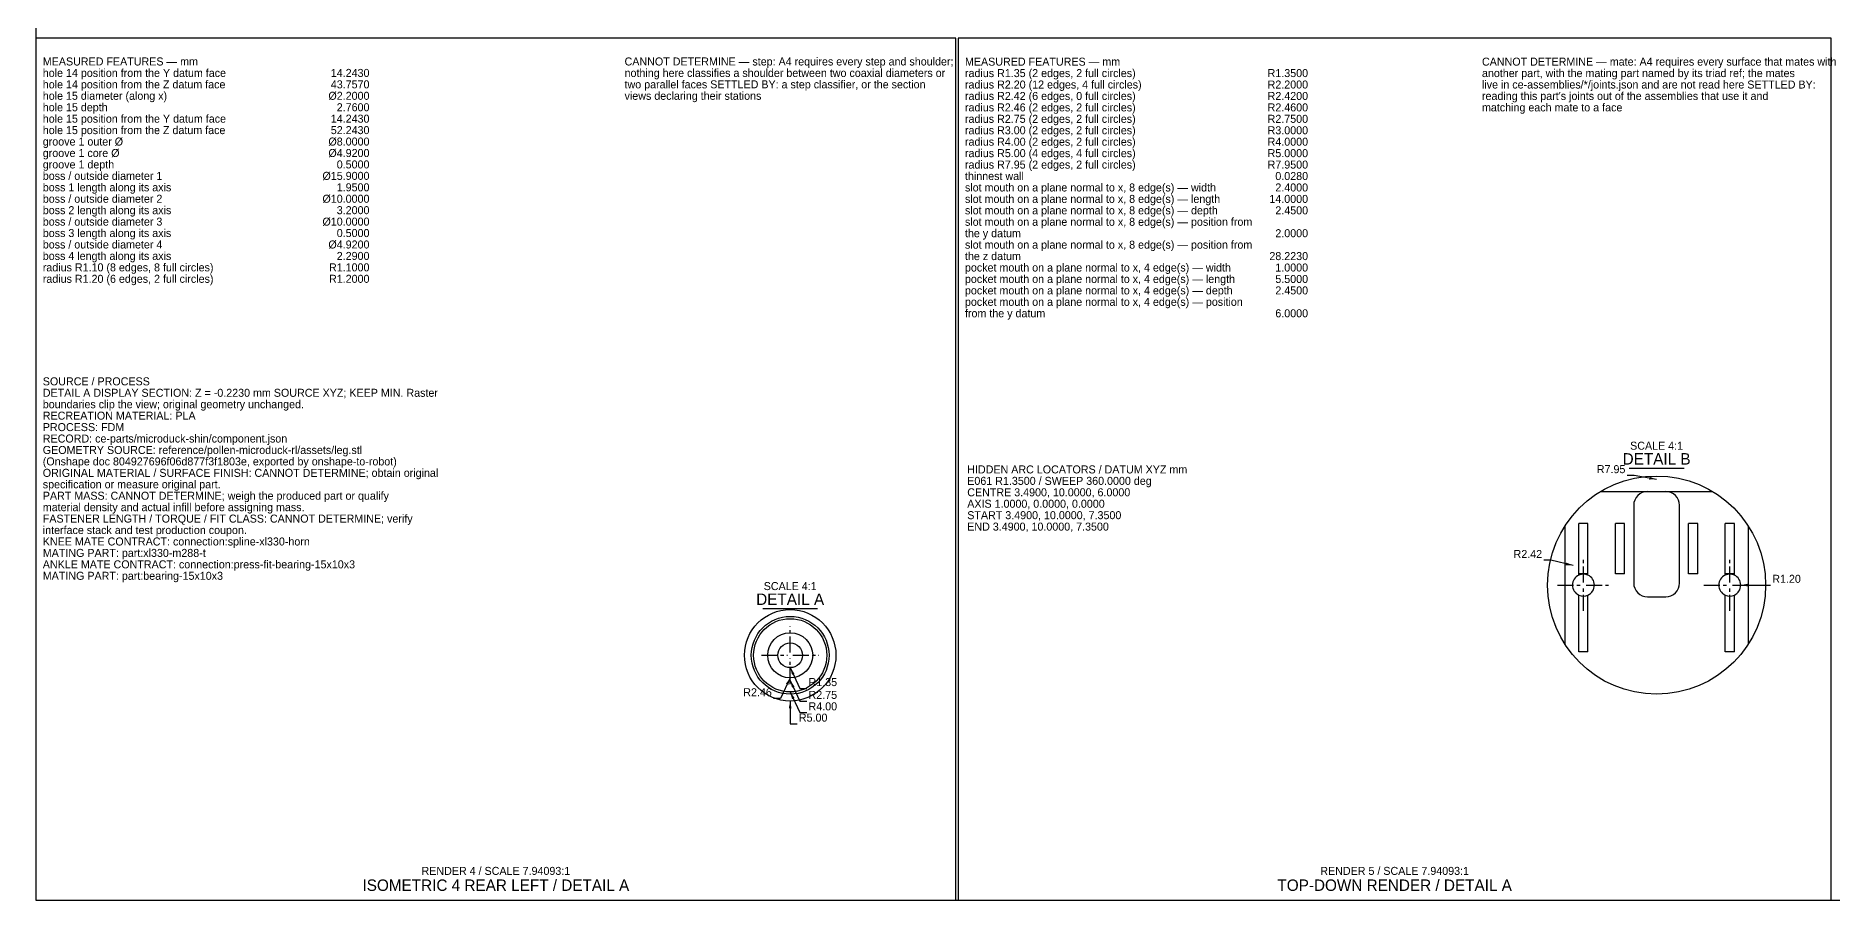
# Model space of a CAD drawing. Header units: millimetres. Extents: x 10 to 1189, y 10 to 831.
# Drawn here: x 10 to 796, y 10 to 388 of the extents above; entities that cross this region are included whole.
import ezdxf
from ezdxf.enums import TextEntityAlignment as Align

# ---------------------------------------------------------------- set-up
doc = ezdxf.new("R2010")
doc.units = ezdxf.units.MM
doc.linetypes.add('CENTER', pattern=[11.2, 7, -1.4, 1.4, -1.4])
for name, color, linetype in [('CENTER', 4, 'CENTER'), ('DIM', 3, 'CONTINUOUS'), ('FRAME', 7, 'CONTINUOUS'), ('SECTION', 7, 'CONTINUOUS'), ('TEXT', 3, 'CONTINUOUS'), ('TITLE', 7, 'CONTINUOUS'), ('VISIBLE', 7, 'CONTINUOUS')]:
    doc.layers.add(name, color=color, linetype=linetype)

msp = doc.modelspace()

# ---------------------------------------------------------------- linework, layer by layer
at = {"layer": 'CENTER'}
for p, q in [((686.782731, 148.88), (686.782731, 158.96)), ((750.782731, 148.88), (750.782731, 158.96)), ((675.502731, 147.68), (685.582731, 147.68)), ((686.782731, 136.4), (686.782731, 146.48)), ((687.982731, 147.68), (698.062731, 147.68)), ((739.502731, 147.68), (749.582731, 147.68)), ((750.782731, 136.4), (750.782731, 146.48)), ((751.982731, 147.68), (762.062731, 147.68)), ((339.869931, 118.2), (339.869931, 129.6)), ((327.269931, 117), (338.669931, 117)), ((339.869931, 104.4), (339.869931, 115.8)), ((341.069931, 117), (352.469931, 117))]:
    msp.add_line(p, q, dxfattribs=at)
at = {"layer": 'DIM'}
for p, q in [((708.934654, 195.616482), (705.934654, 195.616482)), ((718.782731, 193.88), (708.934654, 195.616482)), ((672.521649, 158.518538), (669.521649, 158.518538)), ((682.257994, 156.237404), (672.521649, 158.518538)), ((755.582731, 147.68), (765.582731, 147.68)), ((765.582731, 147.68), (768.582731, 147.68)), ((339.869931, 111.6), (344.096114, 102.536922)), ((339.869931, 107.16), (335.643749, 98.096922)), ((339.869931, 106), (344.096114, 96.936922)), ((344.096114, 102.536922), (347.096114, 102.536922)), ((335.643749, 98.096922), (332.643749, 98.096922)), ((339.869931, 101), (344.096114, 91.936922)), ((339.869931, 97), (339.869931, 87)), ((344.096114, 96.936922), (347.096114, 96.936922)), ((339.869931, 87), (342.869931, 87)), ((344.096114, 91.936922), (347.096114, 91.936922))]:
    msp.add_line(p, q, dxfattribs=at)
for points in [[(718.782731, 193.88), (715.736925, 195.034437), (715.525768, 193.836911)], [(682.257994, 156.237404), (679.281057, 157.559336), (679.003671, 156.375397)], [(755.582731, 147.68), (758.782731, 147.072), (758.782731, 148.288)], [(339.869931, 111.6), (340.671275, 108.442863), (341.773345, 108.956767)], [(339.869931, 107.16), (337.966518, 104.516767), (339.068588, 104.002863)], [(339.869931, 106), (340.671275, 102.842863), (341.773345, 103.356767)], [(339.869931, 97), (339.261931, 93.8), (340.477931, 93.8)], [(339.869931, 101), (340.671275, 97.842863), (341.773345, 98.356767)]]:
    msp.add_solid(points, dxfattribs=at)
at = {"layer": 'FRAME'}
for p, q in [((10, 831), (10, 10)), ((10, 10), (1179, 10))]:
    msp.add_line(p, q, dxfattribs=at)
at = {"layer": 'SECTION'}
for centre, radius in [((718.782731, 147.68), 47.68), ((339.869931, 117), 17)]:
    msp.add_circle(centre, radius, dxfattribs=at)
at = {"layer": 'TEXT'}
for p, q in [((706.782731, 198.76), (730.782731, 198.76)), ((327.869931, 137.4), (351.869931, 137.4))]:
    msp.add_line(p, q, dxfattribs=at)
at = {"layer": 'TITLE'}
for p, q in [((412.305, 386.825683), (10, 386.825683)), ((10, 386.825683), (10, 10)), ((412.305, 10), (412.305, 386.825683)), ((795.1525, 386.7562), (413.305, 386.7562)), ((413.305, 386.7562), (413.305, 10)), ((795.1525, 10), (795.1525, 386.7562)), ((10, 10), (412.305, 10)), ((413.305, 10), (795.1525, 10))]:
    msp.add_line(p, q, dxfattribs=at)
at = {"layer": 'VISIBLE'}
for p, q in [((412.305, 386.825683), (10, 386.825683)), ((10, 386.825683), (10, 10)), ((412.305, 10), (412.305, 386.825683)), ((795.1525, 386.7562), (413.305, 386.7562)), ((413.305, 386.7562), (413.305, 10)), ((795.1525, 10), (795.1525, 386.7562)), ((694.262806, 188.572), (743.302657, 188.572)), ((714.782731, 188.572), (713.612189, 188.456712)), ((723.953273, 188.456712), (722.782731, 188.572)), ((708.89802, 183.742542), (708.782731, 182.572)), ((708.782731, 182.572), (708.782731, 148.572)), ((709.239454, 184.868101), (708.89802, 183.742542)), ((709.793914, 185.905421), (709.239454, 184.868101)), ((710.540091, 186.814641), (709.793914, 185.905421)), ((711.44931, 187.560818), (710.540091, 186.814641)), ((712.486631, 188.115277), (711.44931, 187.560818)), ((713.612189, 188.456712), (712.486631, 188.115277)), ((725.078832, 188.115277), (723.953273, 188.456712)), ((726.116153, 187.560818), (725.078832, 188.115277)), ((727.025372, 186.814641), (726.116153, 187.560818)), ((727.771549, 185.905421), (727.025372, 186.814641)), ((728.326008, 184.868101), (727.771549, 185.905421)), ((728.667443, 183.742542), (728.326008, 184.868101)), ((728.782731, 182.572), (728.667443, 183.742542)), ((728.782731, 148.572), (728.782731, 182.572)), ((678.782731, 121.730387), (678.782731, 173.629613)), ((688.782731, 174.572), (684.782731, 174.572)), ((684.782731, 152.572), (684.782731, 174.572)), ((688.782731, 152.572), (688.782731, 174.572)), ((700.782731, 152.572), (700.782731, 174.572)), ((704.782731, 174.572), (700.782731, 174.572)), ((704.782731, 152.572), (704.782731, 174.572)), ((732.782731, 152.572), (732.782731, 174.572)), ((736.782731, 174.572), (732.782731, 174.572)), ((736.782731, 152.572), (736.782731, 174.572)), ((752.782731, 174.572), (748.782731, 174.572)), ((748.782731, 152.572), (748.782731, 174.572)), ((752.782731, 152.572), (752.782731, 174.572)), ((758.782731, 173.629613), (758.782731, 121.730387)), ((684.782731, 152.043485), (684.782731, 152.572)), ((688.782731, 152.572), (684.782731, 152.572)), ((688.782731, 152.043485), (688.782731, 152.572)), ((704.782731, 152.572), (700.782731, 152.572)), ((736.782731, 152.572), (732.782731, 152.572)), ((748.782731, 152.043485), (748.782731, 152.572)), ((752.782731, 152.572), (748.782731, 152.572)), ((752.782731, 152.043485), (752.782731, 152.572)), ((684.782731, 118.572), (684.782731, 143.316515)), ((688.782731, 118.572), (688.782731, 143.316515)), ((708.782731, 148.572), (708.89802, 147.401458)), ((708.89802, 147.401458), (709.239454, 146.275899)), ((709.239454, 146.275899), (709.793914, 145.238579)), ((709.793914, 145.238579), (710.540091, 144.329359)), ((710.540091, 144.329359), (711.44931, 143.583182)), ((711.44931, 143.583182), (712.486631, 143.028723)), ((712.486631, 143.028723), (713.612189, 142.687288)), ((713.612189, 142.687288), (714.782731, 142.572)), ((714.782731, 142.572), (722.782731, 142.572)), ((722.782731, 142.572), (723.953273, 142.687288)), ((723.953273, 142.687288), (725.078832, 143.028723)), ((725.078832, 143.028723), (726.116153, 143.583182)), ((726.116153, 143.583182), (727.025372, 144.329359)), ((727.025372, 144.329359), (727.771549, 145.238579)), ((727.771549, 145.238579), (728.326008, 146.275899)), ((728.326008, 146.275899), (728.667443, 147.401458)), ((728.667443, 147.401458), (728.782731, 148.572)), ((748.782731, 118.572), (748.782731, 143.316515)), ((752.782731, 118.572), (752.782731, 143.316515)), ((688.782731, 118.572), (684.782731, 118.572)), ((752.782731, 118.572), (748.782731, 118.572)), ((10, 10), (412.305, 10)), ((413.305, 10), (795.1525, 10))]:
    msp.add_line(p, q, dxfattribs=at)
for radius in [20, 16, 9.84, 5.4]:
    msp.add_circle((339.869931, 117), radius, dxfattribs=at)
for centre, radius, start, end in [((686.782731, 147.68), 4.8, 114.624318, 245.375682), ((686.78276, 147.679967), 4.800032, 65.37616, 114.624469), ((686.782731, 147.68), 4.8, 294.624318, 65.375682), ((750.782731, 147.68), 4.8, 114.624318, 245.375682), ((750.782734, 147.680002), 4.799998, 65.375699, 114.624352), ((750.782731, 147.68), 4.8, 294.624318, 65.375682), ((686.782731, 147.68), 4.8, 245.375682, 294.624318), ((750.782731, 147.68), 4.8, 245.375682, 294.624318)]:
    msp.add_arc(centre, radius, start, end, dxfattribs=at)

# ---------------------------------------------------------------- texts
at = {"layer": 'DIM'}
for s, p in [('14.2430', (155.8759, 369.825683)), ('R1.3500', (566.362744, 369.7562)), ('Ø2.2000', (155.8759, 359.825683)), ('43.7570', (155.8759, 364.825683)), ('R2.2000', (566.362744, 364.7562)), ('R2.4200', (566.362744, 359.7562)), ('2.7600', (155.8759, 354.825683)), ('R2.4600', (566.362744, 354.7562)), ('52.2430', (155.8759, 344.825683)), ('14.2430', (155.8759, 349.825683)), ('R2.7500', (566.362744, 349.7562)), ('R3.0000', (566.362744, 344.7562)), ('Ø8.0000', (155.8759, 339.825683)), ('Ø4.9200', (155.8759, 334.825683)), ('R4.0000', (566.362744, 339.7562)), ('R5.0000', (566.362744, 334.7562)), ('0.5000', (155.8759, 329.825683)), ('R7.9500', (566.362744, 329.7562)), ('Ø15.9000', (155.8759, 324.825683)), ('1.9500', (155.8759, 319.825683)), ('0.0280', (566.362744, 324.7562)), ('2.4000', (566.362744, 319.7562)), ('Ø10.0000', (155.8759, 314.825683)), ('14.0000', (566.362744, 314.7562)), ('Ø10.0000', (155.8759, 304.825683)), ('3.2000', (155.8759, 309.825683)), ('2.4500', (566.362744, 309.7562)), ('0.5000', (155.8759, 299.825683)), ('2.0000', (566.362744, 299.7562)), ('Ø4.9200', (155.8759, 294.825683)), ('2.2900', (155.8759, 289.825683)), ('28.2230', (566.362744, 289.7562)), ('R1.1000', (155.8759, 284.825683)), ('R1.2000', (155.8759, 279.825683)), ('5.5000', (566.362744, 279.7562)), ('1.0000', (566.362744, 284.7562)), ('2.4500', (566.362744, 274.7562)), ('6.0000', (566.362744, 264.7562))]:
    msp.add_text(s, height=3.5, dxfattribs=at).set_placement(p, align=Align.RIGHT)
at = {"layer": 'TEXT'}
for s, p in [('MEASURED FEATURES — mm', (13, 374.825683)), ('CANNOT DETERMINE — step: A4 requires every step and shoulder;', (267.434863, 374.825683)), ('MEASURED FEATURES — mm', (416.305, 374.7562)), ('CANNOT DETERMINE — mate: A4 requires every surface that mates with', (642.412962, 374.7562)), ('hole 14 position from the Y datum face', (13, 369.825683)), ('nothing here classifies a shoulder between two coaxial diameters or', (267.434863, 369.825683)), ('radius R1.35 (2 edges, 2 full circles)', (416.305, 369.7562)), ('another part, with the mating part named by its triad ref; the mates', (642.412962, 369.7562)), ('hole 14 position from the Z datum face', (13, 364.825683)), ('hole 15 diameter (along x)', (13, 359.825683)), ('views declaring their stations', (267.434863, 359.825683)), ('two parallel faces SETTLED BY: a step classifier, or the section', (267.434863, 364.825683)), ('radius R2.20 (12 edges, 4 full circles)', (416.305, 364.7562)), ('radius R2.42 (6 edges, 0 full circles)', (416.305, 359.7562)), ("reading this part's joints out of the assemblies that use it and", (642.412962, 359.7562)), ('live in ce-assemblies/*/joints.json and are not read here SETTLED BY:', (642.412962, 364.7562)), ('hole 15 depth', (13, 354.825683)), ('hole 15 position from the Y datum face', (13, 349.825683)), ('radius R2.46 (2 edges, 2 full circles)', (416.305, 354.7562)), ('matching each mate to a face', (642.412962, 354.7562)), ('hole 15 position from the Z datum face', (13, 344.825683)), ('radius R2.75 (2 edges, 2 full circles)', (416.305, 349.7562)), ('radius R3.00 (2 edges, 2 full circles)', (416.305, 344.7562)), ('groove 1 outer Ø', (13, 339.825683)), ('groove 1 core Ø', (13, 334.825683)), ('radius R4.00 (2 edges, 2 full circles)', (416.305, 339.7562)), ('radius R5.00 (4 edges, 4 full circles)', (416.305, 334.7562)), ('groove 1 depth', (13, 329.825683)), ('radius R7.95 (2 edges, 2 full circles)', (416.305, 329.7562)), ('boss / outside diameter 1', (13, 324.825683)), ('boss 1 length along its axis', (13, 319.825683)), ('thinnest wall', (416.305, 324.7562)), ('slot mouth on a plane normal to x, 8 edge(s) — width', (416.305, 319.7562)), ('boss / outside diameter 2', (13, 314.825683)), ('slot mouth on a plane normal to x, 8 edge(s) — length', (416.305, 314.7562)), ('boss 2 length along its axis', (13, 309.825683)), ('boss / outside diameter 3', (13, 304.825683)), ('slot mouth on a plane normal to x, 8 edge(s) — depth', (416.305, 309.7562)), ('slot mouth on a plane normal to x, 8 edge(s) — position from', (416.305, 304.7562)), ('boss 3 length along its axis', (13, 299.825683)), ('boss / outside diameter 4', (13, 294.825683)), ('the y datum', (416.305, 299.7562)), ('boss 4 length along its axis', (13, 289.825683)), ('the z datum', (416.305, 289.7562)), ('slot mouth on a plane normal to x, 8 edge(s) — position from', (416.305, 294.7562)), ('radius R1.10 (8 edges, 8 full circles)', (13, 284.825683)), ('radius R1.20 (6 edges, 2 full circles)', (13, 279.825683)), ('pocket mouth on a plane normal to x, 4 edge(s) — width', (416.305, 284.7562)), ('pocket mouth on a plane normal to x, 4 edge(s) — length', (416.305, 279.7562)), ('pocket mouth on a plane normal to x, 4 edge(s) — depth', (416.305, 274.7562)), ('from the y datum', (416.305, 264.7562)), ('pocket mouth on a plane normal to x, 4 edge(s) — position', (416.305, 269.7562)), ('SOURCE / PROCESS', (13, 235)), ('boundaries clip the view; original geometry unchanged.', (13, 225)), ('DETAIL A DISPLAY SECTION: Z = -0.2230 mm SOURCE XYZ; KEEP MIN. Raster', (13, 230)), ('RECREATION MATERIAL: PLA', (13, 220)), ('PROCESS: FDM', (13, 215)), ('RECORD: ce-parts/microduck-shin/component.json', (13, 210)), ('GEOMETRY SOURCE: reference/pollen-microduck-rl/assets/leg.stl', (13, 205)), ('ORIGINAL MATERIAL / SURFACE FINISH: CANNOT DETERMINE; obtain original', (13, 195)), ('(Onshape doc 804927696f06d877f3f1803e, exported by onshape-to-robot)', (13, 200)), ('HIDDEN ARC LOCATORS / DATUM XYZ mm', (417.305, 196.5)), ('specification or measure original part.', (13, 190)), ('PART MASS: CANNOT DETERMINE; weigh the produced part or qualify', (13, 185)), ('CENTRE 3.4900, 10.0000, 6.0000', (417.305, 186.5)), ('E061 R1.3500 / SWEEP 360.0000 deg', (417.305, 191.5)), ('material density and actual infill before assigning mass.', (13, 180)), ('AXIS 1.0000, 0.0000, 0.0000', (417.305, 181.5)), ('interface stack and test production coupon.', (13, 170)), ('FASTENER LENGTH / TORQUE / FIT CLASS: CANNOT DETERMINE; verify', (13, 175)), ('START 3.4900, 10.0000, 7.3500', (417.305, 176.5)), ('END 3.4900, 10.0000, 7.3500', (417.305, 171.5)), ('KNEE MATE CONTRACT: connection:spline-xl330-horn', (13, 165)), ('ANKLE MATE CONTRACT: connection:press-fit-bearing-15x10x3', (13, 155)), ('MATING PART: part:xl330-m288-t', (13, 160)), ('MATING PART: part:bearing-15x10x3', (13, 150)), ('R1.20', (769.382731, 148.68)), ('R1.35', (347.896114, 103.536922)), ('R2.75', (347.896114, 97.936922)), ('R4.00', (347.896114, 92.936922)), ('R5.00', (343.669931, 88))]:
    msp.add_text(s, height=3.5, dxfattribs=at).set_placement(p)
for s, height, p in [('DETAIL B', 5, (718.782731, 200.36)), ('SCALE 4:1', 3.5, (718.782731, 206.86)), ('DETAIL A', 5, (339.869931, 139)), ('SCALE 4:1', 3.5, (339.869931, 145.5)), ('RENDER 4 / SCALE 7.94093:1', 3.5, (211.1525, 21)), ('RENDER 5 / SCALE 7.94093:1', 3.5, (604.22875, 21)), ('ISOMETRIC 4 REAR LEFT / DETAIL A', 5, (211.1525, 14)), ('TOP-DOWN RENDER / DETAIL A', 5, (604.22875, 14))]:
    msp.add_text(s, height=height, dxfattribs=at).set_placement(p, align=Align.CENTER)
for s, p in [('R7.95', (705.134654, 196.616482)), ('R2.42', (668.721649, 159.518538)), ('R2.46', (331.843749, 99.096922))]:
    msp.add_text(s, height=3.5, dxfattribs=at).set_placement(p, align=Align.RIGHT)

doc.saveas('drawing.dxf')
